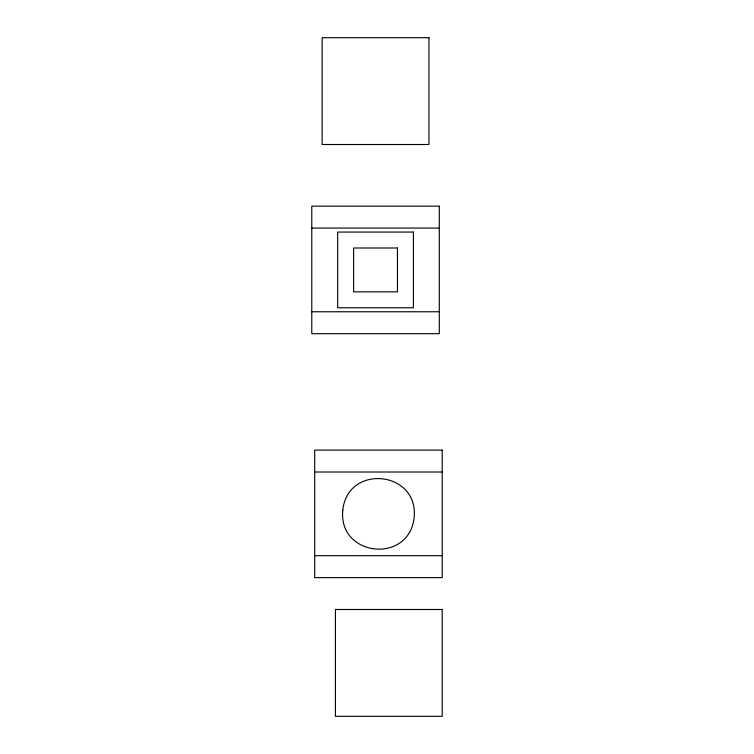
<?xml version="1.0" encoding="UTF-8"?>
<svg xmlns="http://www.w3.org/2000/svg" width="754" height="754" viewBox="0 0 754 754"><rect width="100%" height="100%" fill="white"/><g stroke="black" fill="none" stroke-linecap="round" stroke-linejoin="round"><path stroke-width="1.13" d="M311.779 228.076L439.299 228.076M311.779 311.76L439.299 311.76M314.701 472.013L442.221 472.013M314.701 555.698L442.221 555.698M342.787 510.194C338.084 556.952 409.224 564.265 414.144 517.527C418.838 470.76 347.698 463.446 342.787 510.194M428.941 37.7L322.137 37.7L322.137 144.504L428.941 144.504L428.941 37.7M439.299 206.162L311.779 206.162L311.779 333.683L439.299 333.683L439.299 206.162M413.399 232.062L337.679 232.062L337.679 307.773L413.399 307.773L413.399 232.062M397.452 248L353.617 248L353.617 291.836L397.452 291.836L397.452 248M442.221 450.1L314.701 450.1L314.701 577.621L442.221 577.621L442.221 450.1M442.221 609.496L335.426 609.496L335.426 716.3L442.221 716.3L442.221 609.496"/></g></svg>
